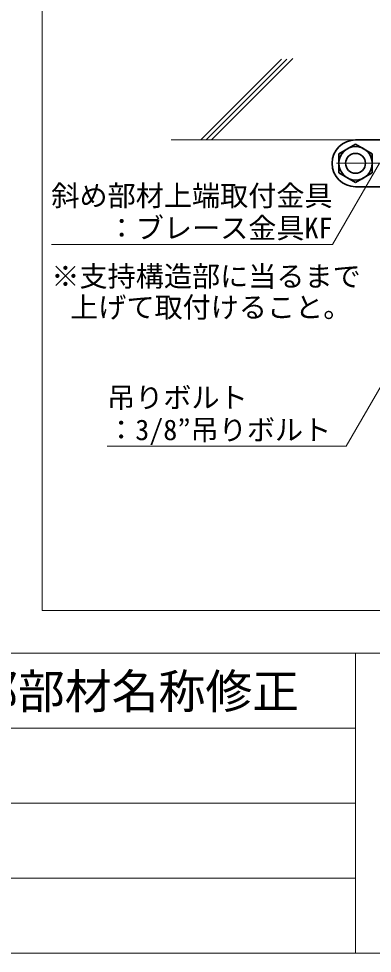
# Model space of a CAD drawing. Units: millimetres on the paper, enlarged 40 times, with parts at other scales. Extents: x -7800 to 7800, y -5578 to 5485.
# Drawn here: x -2018 to -1264, y -5515 to -3522 of the extents above; entities that cross this region are included whole.
import ezdxf
from ezdxf.enums import TextEntityAlignment as Align

# ---------------------------------------------------------------- set-up
doc = ezdxf.new("R2010")
doc.units = ezdxf.units.MM
doc.header["$LTSCALE"] = 40
doc.linetypes.add('CHAIN1', pattern=[8, 5, -1, 1, -1])
doc.linetypes.add('DASHED1', pattern=[1.8, 1.2, -0.6])
for name, color, linetype, lineweight in [('1-0_中心線', 7, 'Continuous', 18), ('1-6_文字', 7, 'Continuous', 18), ('1-7_金具', 7, 'Continuous', 18), ('1-9_躯体', 4, 'DASHED1', 9), ('F-2_太線１', 3, 'Continuous', 18), ('F-6_文字', 7, 'Continuous', 18)]:
    doc.layers.add(name, color=color, linetype=linetype, lineweight=lineweight)
doc.styles.add('ＭＳ ゴシック', font='')
doc.styles.get('ＭＳ ゴシック').set_extended_font_data('MS Gothic')

msp = doc.modelspace()

# ---------------------------------------------------------------- linework, layer by layer
at = {"layer": '1-0_中心線', "color": 4, "linetype": 'CHAIN1', "lineweight": 9}
msp.add_line((-1340.5, -3830.35), (-1101.84, -3830.35), dxfattribs=at)
at = {"layer": '1-6_文字'}
for p, q in [((-1248.65, -3830.35), (-1348.65, -4003.56)), ((-1348.65, -4003.56), (-1948.65, -4003.56)), ((-1219.78, -4260.61), (-1319.78, -4433.82)), ((-1319.78, -4433.82), (-1829.78, -4433.82))]:
    msp.add_line(p, q, dxfattribs=at)
at = {"layer": '1-7_金具', "color": 6, "lineweight": 35}
for p, q in [((-1138.17, -3780.35), (-1299.78, -3780.35)), ((-1299.78, -3789.24), (-1335.38, -3809.8)), ((-1299.78, -3789.24), (-1264.18, -3809.8)), ((-1335.38, -3809.8), (-1335.38, -3850.9)), ((-1264.18, -3809.8), (-1264.18, -3850.9)), ((-1299.78, -3871.46), (-1335.38, -3850.9)), ((-1299.78, -3871.46), (-1264.18, -3850.9)), ((-1299.78, -3880.35), (-1139.78, -3880.35))]:
    msp.add_line(p, q, dxfattribs=at)
for radius in [35.6, 21.2]:
    msp.add_circle((-1299.78, -3830.35), radius, dxfattribs=at)
msp.add_arc((-1299.78, -3830.35), 50, 90, 270, dxfattribs=at)
at = {"layer": '1-9_躯体', "linetype": 'Continuous'}
for p, q in [((-1433.64, -3606.9), (-1607.09, -3780.35)), ((-1457.98, -3608.62), (-1629.71, -3780.35)), ((-1446.35, -3608.3), (-1618.4, -3780.35)), ((-339.85, -3780.35), (-1693.23, -3780.35)), ((-1299.78, -3780.35), (-1139.78, -3780.35))]:
    msp.add_line(p, q, dxfattribs=at)
at = {"layer": 'F-2_太線１'}
for p, q in [((-7800, -4874.85), (7800, -4874.85)), ((-1300, -4874.85), (-1300, -5514.85)), ((-7800, -5514.85), (7800, -5514.85))]:
    msp.add_line(p, q, dxfattribs=at)
at = {"layer": 'F-2_太線１', "color": 4, "lineweight": 9}
for p, q in [((-4400, -5034.85), (-1300, -5034.85)), ((-4400, -5194.85), (-1300, -5194.85)), ((-4400, -5354.85), (-1300, -5354.85))]:
    msp.add_line(p, q, dxfattribs=at)
at = {"layer": 'F-2_太線１'}
msp.add_lwpolyline([(-1968.18, 1696.25), (-1968.18, -4783.77), (-78.18, -4783.77)], dxfattribs=at)

# ---------------------------------------------------------------- texts
at = {"layer": '1-6_文字', "style": 'ＭＳ ゴシック'}
for s, p in [('斜め部材上端取付金具', (-1948.65, -3934.52)), ('：ブレース金具KF', (-1828.65, -4003.56)), ('※支持構造部に当るまで', (-1948.65, -4106.34)), ('上げて取付けること。', (-1908.65, -4172.42)), ('吊りボルト', (-1829.78, -4364.97)), ('：3/8”吊りボルト', (-1829.78, -4433.82))]:
    msp.add_text(s, height=43.99, dxfattribs=at).set_placement(p, align=Align.BOTTOM_LEFT)
at = {"layer": 'F-6_文字', "color": 4, "style": 'ＭＳ ゴシック'}
msp.add_text('ブレース離隔寸法の表記、段差部部材名称修正', height=73.31, dxfattribs=at).set_placement((-3520, -5014.85), align=Align.BOTTOM_LEFT)

doc.saveas('drawing.dxf')
